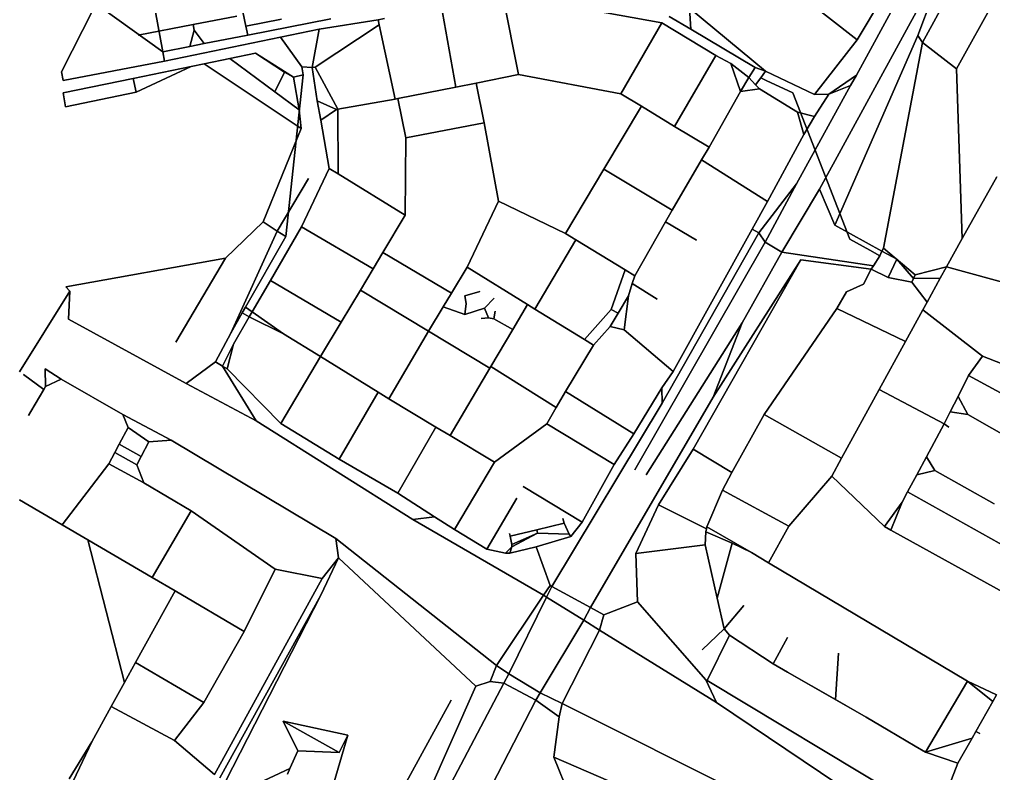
# Model space of a CAD drawing. Header units: metres. Extents: x 327752 to 330295, y 2791504 to 2794271.
# Drawn here: x 327773 to 328737, y 2792442 to 2793189 of the extents above; entities that cross this region are included whole.
import ezdxf

# ---------------------------------------------------------------- set-up
doc = ezdxf.new("R2010")
doc.units = ezdxf.units.M

msp = doc.modelspace()

# ---------------------------------------------------------------- linework, layer by layer
for p, q in [((327881.09, 2793337.22), (327914.35, 2793156.78)), ((327914.35, 2793156.78), (327881.09, 2793337.22)), ((327973.16, 2793292.22), (327996.54, 2793182.23)), ((327996.54, 2793182.23), (327973.16, 2793292.22)), ((328564.41, 2793020.85), (328693.83, 2793258.11)), ((328693.83, 2793258.11), (328564.41, 2793020.85)), ((328693.83, 2793258.11), (328661.68, 2793173.01)), ((328661.68, 2793173.01), (328693.83, 2793258.11)), ((328666.31, 2793166.08), (328713.55, 2793252.09)), ((328713.55, 2793252.09), (328666.31, 2793166.08)), ((328758.73, 2793245.82), (328700.16, 2793139.98)), ((328700.16, 2793139.98), (328758.73, 2793245.82)), ((328601.15, 2793133.45), (328651.35, 2793226.48)), ((328651.35, 2793226.48), (328601.15, 2793133.45)), ((328531.7, 2793223.33), (328601.6, 2793168.58)), ((328601.6, 2793168.58), (328531.7, 2793223.33)), ((328630.56, 2793217.25), (328601.6, 2793168.58)), ((328601.6, 2793168.58), (328630.56, 2793217.25)), ((328250.7, 2793213.91), (328408.2, 2793185.36)), ((328250.7, 2793213.91), (328266.52, 2793134.13)), ((328266.52, 2793134.13), (328250.7, 2793213.91)), ((328408.2, 2793185.36), (328250.7, 2793213.91)), ((327845.41, 2793198.61), (327814.05, 2793136.73)), ((327814.05, 2793136.73), (327845.41, 2793198.61)), ((327853.72, 2793200.12), (327914.35, 2793156.78)), ((327914.35, 2793156.78), (327853.72, 2793200.12)), ((328204.49, 2793121.77), (328191.29, 2793195.7)), ((328191.29, 2793195.7), (328204.49, 2793121.77)), ((328437.15, 2793179), (328435.64, 2793199.82)), ((328510.92, 2793137.66), (328435.64, 2793199.82)), ((328435.64, 2793199.82), (328437.15, 2793179)), ((328435.64, 2793199.82), (328510.92, 2793137.66)), ((327987.5, 2793191.83), (327944.41, 2793183.61)), ((327944.41, 2793183.61), (327987.5, 2793191.83)), ((327996.54, 2793182.23), (328032, 2793189.07)), ((328032, 2793189.07), (327996.54, 2793182.23)), ((327998.47, 2793173.18), (328080.63, 2793189.21)), ((328080.63, 2793189.21), (327998.47, 2793173.18)), ((328069.28, 2793179.07), (328127.54, 2793188.35)), ((328127.54, 2793188.35), (328069.28, 2793179.07)), ((328133.85, 2793189.82), (328127.54, 2793188.35)), ((328127.54, 2793188.35), (328133.85, 2793189.82)), ((328127.54, 2793188.35), (328128.63, 2793183.28)), ((328128.63, 2793183.28), (328127.54, 2793188.35)), ((328367.77, 2793115.14), (328408.2, 2793185.36)), ((328408.2, 2793185.36), (328367.77, 2793115.14)), ((328461.85, 2793153.18), (328408.2, 2793185.36)), ((328408.2, 2793185.36), (328461.85, 2793153.18)), ((328437.15, 2793179), (328415.51, 2793191.55)), ((328415.51, 2793191.55), (328437.15, 2793179)), ((327944.41, 2793183.61), (327889.85, 2793173.19)), ((327889.85, 2793173.19), (327944.41, 2793183.61)), ((327941.22, 2793162.01), (327945.57, 2793177.99)), ((327945.57, 2793177.99), (327941.22, 2793162.01)), ((327944.41, 2793183.61), (327945.57, 2793177.99)), ((327945.57, 2793177.99), (327944.41, 2793183.61)), ((327955.39, 2793164.78), (327945.57, 2793177.99)), ((327945.57, 2793177.99), (327955.39, 2793164.78)), ((327998.47, 2793173.18), (327996.54, 2793182.23)), ((327996.54, 2793182.23), (327998.47, 2793173.18)), ((328030.83, 2793171.16), (328069.28, 2793179.07)), ((328069.28, 2793179.07), (328030.83, 2793171.16)), ((328069.28, 2793179.07), (328062.34, 2793141.12)), ((328062.34, 2793141.12), (328069.28, 2793179.07)), ((328065.08, 2793141.48), (328128.63, 2793183.28)), ((328128.63, 2793183.28), (328065.08, 2793141.48)), ((328144.53, 2793109.84), (328128.63, 2793183.28)), ((328128.63, 2793183.28), (328144.53, 2793109.84)), ((328500.71, 2793141.12), (328437.15, 2793179)), ((328437.15, 2793179), (328500.71, 2793141.12)), ((328030.83, 2793171.16), (327916.13, 2793147.6)), ((327916.13, 2793147.6), (328030.83, 2793171.16)), ((327998.47, 2793173.18), (327955.39, 2793164.78)), ((327955.39, 2793164.78), (327998.47, 2793173.18)), ((328030.83, 2793171.16), (328052.1, 2793141.8)), ((328052.1, 2793141.8), (328030.83, 2793171.16)), ((328601.6, 2793168.58), (328559.35, 2793114.47)), ((328559.35, 2793114.47), (328601.6, 2793168.58)), ((328579.51, 2792985.1), (328661.68, 2793173.01)), ((328661.68, 2793173.01), (328579.51, 2792985.1)), ((328666.31, 2793166.08), (328627.71, 2792962.26)), ((328627.71, 2792962.26), (328666.31, 2793166.08)), ((328661.68, 2793173.01), (328666.31, 2793166.08)), ((328666.31, 2793166.08), (328661.68, 2793173.01)), ((328700.16, 2793139.98), (328666.31, 2793166.08)), ((328666.31, 2793166.08), (328700.16, 2793139.98)), ((327914.35, 2793156.78), (327941.22, 2793162.01)), ((327941.22, 2793162.01), (327914.35, 2793156.78)), ((327916.13, 2793147.6), (327914.35, 2793156.78)), ((327914.35, 2793156.78), (327916.13, 2793147.6)), ((327955.39, 2793164.78), (327941.22, 2793162.01)), ((327941.22, 2793162.01), (327955.39, 2793164.78)), ((327916.13, 2793147.6), (327815.73, 2793128.14)), ((327815.73, 2793128.14), (327916.13, 2793147.6)), ((327955.32, 2793144.75), (327980.66, 2793149.99)), ((327980.66, 2793149.99), (327955.32, 2793144.75)), ((328006, 2793155.23), (327980.66, 2793149.99)), ((327980.66, 2793149.99), (328006, 2793155.23)), ((327980.66, 2793149.99), (328025.22, 2793117.09)), ((328025.22, 2793117.09), (327980.66, 2793149.99)), ((328043.7, 2793131.65), (328006, 2793155.23)), ((328006, 2793155.23), (328034.82, 2793136.42)), ((328006, 2793155.23), (328043.7, 2793131.65)), ((328034.82, 2793136.42), (328006, 2793155.23)), ((328420.96, 2793082.85), (328461.85, 2793153.18)), ((328461.85, 2793153.18), (328420.96, 2793082.85)), ((328476.65, 2793145.02), (328461.85, 2793153.18)), ((328461.85, 2793153.18), (328476.65, 2793145.02)), ((327942.61, 2793142.12), (327884.99, 2793130.23)), ((327884.99, 2793130.23), (327942.61, 2793142.12)), ((327942.61, 2793142.12), (327888.16, 2793116.79)), ((327888.16, 2793116.79), (327942.61, 2793142.12)), ((327942.61, 2793142.12), (327955.32, 2793144.75)), ((327955.32, 2793144.75), (327942.61, 2793142.12)), ((327955.32, 2793144.75), (328051.5, 2793080.62)), ((328051.5, 2793080.62), (327955.32, 2793144.75)), ((328052.1, 2793141.8), (328053.42, 2793133.96)), ((328052.1, 2793141.8), (328062.34, 2793141.12)), ((328062.34, 2793141.12), (328052.1, 2793141.8)), ((328053.42, 2793133.96), (328052.1, 2793141.8)), ((328062.34, 2793141.12), (328065.08, 2793141.48)), ((328065.08, 2793141.48), (328062.34, 2793141.12)), ((328062.34, 2793141.12), (328067.14, 2793108.2)), ((328067.14, 2793108.2), (328062.34, 2793141.12)), ((328087.72, 2793099.86), (328065.08, 2793141.48)), ((328065.08, 2793141.48), (328087.72, 2793099.86)), ((328494.58, 2793131.3), (328476.65, 2793145.02)), ((328486.31, 2793117.25), (328476.65, 2793145.02)), ((328476.65, 2793145.02), (328494.58, 2793131.3)), ((328476.65, 2793145.02), (328486.31, 2793117.25)), ((328500.71, 2793141.12), (328494.58, 2793131.3)), ((328494.58, 2793131.3), (328500.71, 2793141.12)), ((328500.71, 2793141.12), (328510.92, 2793137.66)), ((328510.92, 2793137.66), (328500.71, 2793141.12)), ((328510.92, 2793137.66), (328506.47, 2793130.88)), ((328506.47, 2793130.88), (328510.92, 2793137.66)), ((328510.92, 2793137.66), (328559.35, 2793114.47)), ((328559.35, 2793114.47), (328510.92, 2793137.66)), ((328705.52, 2792971.87), (328700.16, 2793139.98)), ((328700.16, 2793139.98), (328705.52, 2792971.87)), ((327815.73, 2793128.14), (327814.05, 2793136.73)), ((327814.05, 2793136.73), (327815.73, 2793128.14)), ((327884.99, 2793130.23), (327815.69, 2793115.94)), ((327815.69, 2793115.94), (327884.99, 2793130.23)), ((327884.99, 2793130.23), (327888.16, 2793116.79)), ((327888.16, 2793116.79), (327884.99, 2793130.23)), ((328034.82, 2793136.42), (328025.22, 2793117.09)), ((328025.22, 2793117.09), (328034.82, 2793136.42)), ((328043.7, 2793131.65), (328034.82, 2793136.42)), ((328034.82, 2793136.42), (328043.7, 2793131.65)), ((328036.2, 2792973.69), (328053.42, 2793133.96)), ((328053.42, 2793133.96), (328036.2, 2792973.69)), ((328053.42, 2793133.96), (328043.7, 2793131.65)), ((328043.7, 2793131.65), (328053.42, 2793133.96)), ((328043.7, 2793131.65), (328049.28, 2793099.34)), ((328049.28, 2793099.34), (328043.7, 2793131.65)), ((328224.73, 2793125.8), (328266.52, 2793134.13)), ((328266.52, 2793134.13), (328224.73, 2793125.8)), ((328266.52, 2793134.13), (328367.77, 2793115.14)), ((328367.77, 2793115.14), (328266.52, 2793134.13)), ((328494.58, 2793131.3), (328486.31, 2793117.25)), ((328486.31, 2793117.25), (328494.58, 2793131.3)), ((328494.58, 2793131.3), (328501.12, 2793123.98)), ((328501.12, 2793123.98), (328494.58, 2793131.3)), ((328501.12, 2793123.98), (328506.47, 2793130.88)), ((328506.47, 2793130.88), (328501.12, 2793123.98)), ((328506.47, 2793130.88), (328511.74, 2793128.33)), ((328511.74, 2793128.33), (328506.47, 2793130.88)), ((328511.74, 2793128.33), (328537.91, 2793116.13)), ((328511.74, 2793128.33), (328537.91, 2793116.13)), ((328537.91, 2793116.13), (328511.74, 2793128.33)), ((328537.91, 2793116.13), (328511.74, 2793128.33)), ((328573.82, 2793114.88), (328601.15, 2793133.45)), ((328601.15, 2793133.45), (328573.82, 2793114.88)), ((328595.01, 2793123.31), (328601.15, 2793133.45)), ((328601.15, 2793133.45), (328595.01, 2793123.31)), ((328146.98, 2793110.33), (328204.49, 2793121.77)), ((328204.49, 2793121.77), (328146.98, 2793110.33)), ((328204.49, 2793121.77), (328224.73, 2793125.8)), ((328224.73, 2793125.8), (328204.49, 2793121.77)), ((328224.73, 2793125.8), (328232.57, 2793086.48)), ((328232.57, 2793086.48), (328224.73, 2793125.8)), ((328486.31, 2793117.25), (328505.07, 2793120.2)), ((328505.07, 2793120.2), (328486.31, 2793117.25)), ((328501.12, 2793123.98), (328505.07, 2793120.2)), ((328505.07, 2793120.2), (328501.12, 2793123.98)), ((328542.66, 2793096.87), (328505.07, 2793120.2)), ((328505.07, 2793120.2), (328542.66, 2793096.87)), ((328541.71, 2793026.05), (328595.01, 2793123.31)), ((328595.01, 2793123.31), (328541.71, 2793026.05)), ((328595.01, 2793123.31), (328573.82, 2793114.88)), ((328573.82, 2793114.88), (328595.01, 2793123.31)), ((327815.69, 2793115.94), (327818.09, 2793102.14)), ((327818.09, 2793102.14), (327815.69, 2793115.94)), ((327888.16, 2793116.79), (327818.09, 2793102.14)), ((327818.09, 2793102.14), (327888.16, 2793116.79)), ((328049.28, 2793099.34), (328025.22, 2793117.09)), ((328025.22, 2793117.09), (328049.28, 2793099.34)), ((328070.75, 2793088.87), (328067.14, 2793108.2)), ((328067.14, 2793108.2), (328070.75, 2793088.87)), ((328067.14, 2793108.2), (328086.26, 2793099.6)), ((328086.26, 2793099.6), (328067.14, 2793108.2)), ((328144.53, 2793109.84), (328087.72, 2793099.86)), ((328087.72, 2793099.86), (328144.53, 2793109.84)), ((328146.98, 2793110.33), (328144.53, 2793109.84)), ((328144.53, 2793109.84), (328146.98, 2793110.33)), ((328146.98, 2793110.33), (328154.92, 2793071.53)), ((328154.92, 2793071.53), (328146.98, 2793110.33)), ((328388.18, 2793102.75), (328367.77, 2793115.14)), ((328367.77, 2793115.14), (328388.18, 2793102.75)), ((328486.31, 2793117.25), (328455.08, 2793062.13)), ((328455.08, 2793062.13), (328486.31, 2793117.25)), ((328594.48, 2792971.14), (328537.91, 2793116.13)), ((328537.91, 2793116.13), (328594.48, 2792971.14)), ((328573.82, 2793114.88), (328559.35, 2793114.47)), ((328559.35, 2793114.47), (328573.82, 2793114.88)), ((328573.82, 2793114.88), (328559.51, 2793092.55)), ((328559.51, 2793092.55), (328573.82, 2793114.88)), ((328049.28, 2793099.34), (328051.5, 2793080.62)), ((328051.5, 2793080.62), (328049.28, 2793099.34)), ((328070.75, 2793088.87), (328086.26, 2793099.6)), ((328086.26, 2793099.6), (328070.75, 2793088.87)), ((328086.26, 2793099.6), (328087.72, 2793099.86)), ((328087.72, 2793099.86), (328086.26, 2793099.6)), ((328087.72, 2793099.86), (328087.83, 2793035.73)), ((328087.83, 2793035.73), (328087.72, 2793099.86)), ((328351, 2793040.43), (328388.18, 2793102.75)), ((328388.18, 2793102.75), (328351, 2793040.43)), ((328388.18, 2793102.75), (328420.96, 2793082.85)), ((328420.96, 2793082.85), (328388.18, 2793102.75)), ((328542.66, 2793096.87), (328549.07, 2793074.72)), ((328542.66, 2793096.87), (328559.51, 2793092.55)), ((328549.07, 2793074.72), (328542.66, 2793096.87)), ((328559.51, 2793092.55), (328542.66, 2793096.87)), ((328549.07, 2793074.72), (328559.51, 2793092.55)), ((328559.51, 2793092.55), (328549.07, 2793074.72)), ((328013.76, 2792988.26), (328051.5, 2793080.62)), ((328051.5, 2793080.62), (328013.76, 2792988.26)), ((328070.75, 2793088.87), (328078.98, 2793041.17)), ((328078.98, 2793041.17), (328070.75, 2793088.87)), ((328154.92, 2793071.53), (328232.57, 2793086.48)), ((328232.57, 2793086.48), (328154.92, 2793071.53)), ((328246.7, 2793008.99), (328232.57, 2793086.48)), ((328232.57, 2793086.48), (328246.7, 2793008.99)), ((328420.96, 2793082.85), (328455.08, 2793062.13)), ((328455.08, 2793062.13), (328420.96, 2793082.85)), ((328154.92, 2793071.53), (328154.22, 2792994.95)), ((328154.22, 2792994.95), (328154.92, 2793071.53)), ((328549.07, 2793074.72), (328513.06, 2793008.62)), ((328513.06, 2793008.62), (328549.07, 2793074.72)), ((328455.08, 2793062.13), (328447.75, 2793049.64)), ((328447.75, 2793049.64), (328455.08, 2793062.13)), ((328078.98, 2793041.17), (328051.75, 2792983.41)), ((328051.75, 2792983.41), (328078.98, 2793041.17)), ((328078.98, 2793041.17), (328087.83, 2793035.73)), ((328087.83, 2793035.73), (328078.98, 2793041.17)), ((328447.75, 2793049.64), (328418.74, 2793000.03)), ((328418.74, 2793000.03), (328447.75, 2793049.64)), ((328447.75, 2793049.64), (328513.06, 2793008.62)), ((328513.06, 2793008.62), (328447.75, 2793049.64)), ((328027.64, 2792979.13), (328058.7, 2793031.42)), ((328058.7, 2793031.42), (328027.64, 2792979.13)), ((328087.83, 2793035.73), (328154.22, 2792994.95)), ((328154.22, 2792994.95), (328087.83, 2793035.73)), ((328313.05, 2792976.8), (328351, 2793040.43)), ((328351, 2793040.43), (328313.05, 2792976.8)), ((328351, 2793040.43), (328418.74, 2793000.03)), ((328418.74, 2793000.03), (328351, 2793040.43)), ((328705.52, 2792971.87), (328740.1, 2793032.76)), ((328740.1, 2793032.76), (328705.52, 2792971.87)), ((328541.71, 2793026.05), (328504.23, 2792977.48)), ((328504.23, 2792977.48), (328541.71, 2793026.05)), ((328541.71, 2793026.05), (328510.8, 2792968.19)), ((328510.8, 2792968.19), (328541.71, 2793026.05)), ((328527.12, 2792958.49), (328564.41, 2793020.85)), ((328564.41, 2793020.85), (328527.12, 2792958.49)), ((328564.41, 2793020.85), (328579.51, 2792985.1)), ((328579.51, 2792985.1), (328564.41, 2793020.85)), ((328246.7, 2793008.99), (328215.53, 2792943.36)), ((328215.53, 2792943.36), (328246.7, 2793008.99)), ((328313.05, 2792976.8), (328246.7, 2793008.99)), ((328246.7, 2793008.99), (328313.05, 2792976.8)), ((328513.06, 2793008.62), (328497.67, 2792981.08)), ((328497.67, 2792981.08), (328513.06, 2793008.62)), ((328154.22, 2792994.95), (328132.2, 2792958.05)), ((328132.2, 2792958.05), (328154.22, 2792994.95)), ((328411.97, 2792988.45), (328418.74, 2793000.03)), ((328418.74, 2793000.03), (328411.97, 2792988.45)), ((328013.76, 2792988.26), (327976.49, 2792952.49)), ((327976.49, 2792952.49), (328013.76, 2792988.26)), ((328027.64, 2792979.13), (328013.76, 2792988.26)), ((328013.76, 2792988.26), (328027.64, 2792979.13)), ((328051.75, 2792983.41), (328020.87, 2792930.16)), ((328020.87, 2792930.16), (328051.75, 2792983.41)), ((328122.54, 2792941.85), (328051.75, 2792983.41)), ((328051.75, 2792983.41), (328122.54, 2792941.85)), ((328381.56, 2792935), (328411.97, 2792988.45)), ((328411.97, 2792988.45), (328381.56, 2792935)), ((328411.97, 2792988.45), (328442.75, 2792970.24)), ((328442.75, 2792970.24), (328411.97, 2792988.45)), ((328626.09, 2792959.28), (328579.51, 2792985.1)), ((328579.51, 2792985.1), (328626.09, 2792959.28)), ((328027.64, 2792979.13), (327981.62, 2792878.19)), ((327981.62, 2792878.19), (328027.64, 2792979.13)), ((328036.2, 2792973.69), (327996.15, 2792903.82)), ((327996.15, 2792903.82), (328036.2, 2792973.69)), ((328036.2, 2792973.69), (328027.64, 2792979.13)), ((328027.64, 2792979.13), (328036.2, 2792973.69)), ((328313.05, 2792976.8), (328323.33, 2792970.53)), ((328323.33, 2792970.53), (328313.05, 2792976.8)), ((328504.23, 2792977.48), (328408.62, 2792808.98)), ((328408.62, 2792808.98), (328504.23, 2792977.48)), ((328419.7, 2792840.06), (328497.67, 2792981.08)), ((328497.67, 2792981.08), (328419.7, 2792840.06)), ((328504.23, 2792977.48), (328497.67, 2792981.08)), ((328497.67, 2792981.08), (328504.23, 2792977.48)), ((328504.23, 2792977.48), (328510.8, 2792968.19)), ((328510.8, 2792968.19), (328504.23, 2792977.48)), ((328323.33, 2792970.53), (328282.52, 2792902.02)), ((328282.52, 2792902.02), (328323.33, 2792970.53)), ((328323.33, 2792970.53), (328371.92, 2792940.88)), ((328371.92, 2792940.88), (328323.33, 2792970.53)), ((328510.8, 2792968.19), (328381.59, 2792742.77)), ((328381.59, 2792742.77), (328510.8, 2792968.19)), ((328510.8, 2792968.19), (328527.12, 2792958.49)), ((328527.12, 2792958.49), (328510.8, 2792968.19)), ((328594.48, 2792971.14), (328614.36, 2792960.26)), ((328594.48, 2792971.14), (328614.36, 2792960.26)), ((328614.36, 2792960.26), (328594.48, 2792971.14)), ((328614.36, 2792960.26), (328594.48, 2792971.14)), ((328705.52, 2792971.87), (328690.07, 2792943.73)), ((328690.07, 2792943.73), (328705.52, 2792971.87)), ((328122.54, 2792941.85), (328132.2, 2792958.05)), ((328132.2, 2792958.05), (328122.54, 2792941.85)), ((328200.13, 2792917.71), (328132.2, 2792958.05)), ((328132.2, 2792958.05), (328200.13, 2792917.71)), ((328487.76, 2792888.39), (328527.12, 2792958.49)), ((328527.12, 2792958.49), (328487.76, 2792888.39)), ((328527.12, 2792958.49), (328617.77, 2792944.75)), ((328617.77, 2792944.75), (328527.12, 2792958.49)), ((328614.36, 2792960.26), (328624.03, 2792954.83)), ((328624.03, 2792954.83), (328614.36, 2792960.26)), ((328624.03, 2792954.83), (328617.77, 2792944.75)), ((328617.77, 2792944.75), (328624.03, 2792954.83)), ((328626.09, 2792959.28), (328624.03, 2792954.83)), ((328624.03, 2792954.83), (328626.09, 2792959.28)), ((328626.09, 2792959.28), (328627.71, 2792962.26)), ((328627.71, 2792962.26), (328626.09, 2792959.28)), ((328640.84, 2792951.55), (328626.09, 2792959.28)), ((328626.09, 2792959.28), (328640.84, 2792951.55)), ((328627.71, 2792962.26), (328658.97, 2792935.91)), ((328658.97, 2792935.91), (328627.71, 2792962.26)), ((327976.49, 2792952.49), (327818.35, 2792924.01)), ((327818.35, 2792924.01), (327976.49, 2792952.49)), ((327976.49, 2792952.49), (327927.32, 2792869.27)), ((327927.32, 2792869.27), (327976.49, 2792952.49)), ((328545.85, 2792950.73), (328439.28, 2792763.16)), ((328439.28, 2792763.16), (328545.85, 2792950.73)), ((328459.25, 2792814.67), (328545.85, 2792950.73)), ((328545.85, 2792950.73), (328459.25, 2792814.67)), ((328545.85, 2792950.73), (328615.69, 2792941.42)), ((328615.69, 2792941.42), (328545.85, 2792950.73)), ((328617.77, 2792944.75), (328615.69, 2792941.42)), ((328615.69, 2792941.42), (328617.77, 2792944.75)), ((328640.84, 2792951.55), (328632.44, 2792933.42)), ((328632.44, 2792933.42), (328640.84, 2792951.55)), ((328657.37, 2792932.42), (328640.84, 2792951.55)), ((328640.84, 2792951.55), (328657.37, 2792932.42)), ((328109.96, 2792920.78), (328122.54, 2792941.85)), ((328122.54, 2792941.85), (328109.96, 2792920.78)), ((328215.53, 2792943.36), (328200.13, 2792917.71)), ((328200.13, 2792917.71), (328215.53, 2792943.36)), ((328275.22, 2792906.49), (328215.53, 2792943.36)), ((328215.53, 2792943.36), (328275.22, 2792906.49)), ((328371.92, 2792940.88), (328358.21, 2792901.65)), ((328358.21, 2792901.65), (328371.92, 2792940.88)), ((328381.56, 2792935), (328371.92, 2792940.88)), ((328371.92, 2792940.88), (328381.56, 2792935)), ((328379.06, 2792927.45), (328381.56, 2792935)), ((328381.56, 2792935), (328379.06, 2792927.45)), ((328608.05, 2792926.63), (328615.69, 2792941.42)), ((328615.69, 2792941.42), (328608.05, 2792926.63)), ((328632.44, 2792933.42), (328615.69, 2792941.42)), ((328615.69, 2792941.42), (328632.44, 2792933.42)), ((328657.37, 2792932.42), (328658.97, 2792935.91)), ((328658.97, 2792935.91), (328657.37, 2792932.42)), ((328690.07, 2792943.73), (328658.97, 2792935.91)), ((328658.97, 2792935.91), (328690.07, 2792943.73)), ((328690.07, 2792943.73), (328683.97, 2792932.64)), ((328683.97, 2792932.64), (328690.07, 2792943.73)), ((328690.07, 2792943.73), (328768.34, 2792922.26)), ((328768.34, 2792922.26), (328690.07, 2792943.73)), ((328020.87, 2792930.16), (328002.94, 2792899.37)), ((328002.94, 2792899.37), (328020.87, 2792930.16)), ((328090.85, 2792888.89), (328020.87, 2792930.16)), ((328020.87, 2792930.16), (328090.85, 2792888.89)), ((328375.22, 2792915.27), (328379.06, 2792927.45)), ((328379.06, 2792927.45), (328375.22, 2792915.27)), ((328379.06, 2792927.45), (328403.78, 2792911.84)), ((328403.78, 2792911.84), (328379.06, 2792927.45)), ((328591.22, 2792919.03), (328608.05, 2792926.63)), ((328591.22, 2792919.03), (328608.05, 2792926.63)), ((328608.05, 2792926.63), (328591.22, 2792919.03)), ((328608.05, 2792926.63), (328591.22, 2792919.03)), ((328632.44, 2792933.42), (328655.87, 2792928.8)), ((328655.87, 2792928.8), (328632.44, 2792933.42)), ((328657.37, 2792932.42), (328655.87, 2792928.8)), ((328655.87, 2792928.8), (328657.37, 2792932.42)), ((328670.95, 2792909), (328655.87, 2792928.8)), ((328655.87, 2792928.8), (328670.95, 2792909)), ((328683.97, 2792932.64), (328657.37, 2792932.42)), ((328657.37, 2792932.42), (328683.97, 2792932.64)), ((328683.97, 2792932.64), (328670.95, 2792909)), ((328670.95, 2792909), (328683.97, 2792932.64)), ((327772.51, 2792839.84), (327822.33, 2792919.78)), ((327822.33, 2792919.78), (327772.51, 2792839.84)), ((327818.35, 2792924.01), (327822.33, 2792919.78)), ((327822.33, 2792919.78), (327818.35, 2792924.01)), ((327821.19, 2792892.13), (327822.33, 2792919.78)), ((327822.33, 2792919.78), (327821.19, 2792892.13)), ((328090.85, 2792888.89), (328109.96, 2792920.78)), ((328109.96, 2792920.78), (328090.85, 2792888.89)), ((328177.54, 2792880.09), (328109.96, 2792920.78)), ((328109.96, 2792920.78), (328177.54, 2792880.09)), ((328192.04, 2792904.24), (328200.13, 2792917.71)), ((328200.13, 2792917.71), (328192.04, 2792904.24)), ((328213.45, 2792915.05), (328228.25, 2792919.35)), ((328228.25, 2792919.35), (328213.45, 2792915.05)), ((328228.25, 2792919.35), (328228.25, 2792919.35)), ((328228.25, 2792919.35), (328228.25, 2792919.35)), ((328581.56, 2792902.45), (328591.22, 2792919.03)), ((328591.22, 2792919.03), (328581.56, 2792902.45)), ((328213.23, 2792896.58), (328214.51, 2792907.65)), ((328214.51, 2792907.65), (328213.23, 2792896.58)), ((328214.51, 2792907.65), (328213.45, 2792915.05)), ((328214.51, 2792907.65), (328213.45, 2792915.05)), ((328213.45, 2792915.05), (328214.51, 2792907.65)), ((328213.45, 2792915.05), (328214.51, 2792907.65)), ((328232.73, 2792902.88), (328242.31, 2792912.91)), ((328242.31, 2792912.91), (328232.73, 2792902.88)), ((328275.22, 2792906.49), (328260.74, 2792881.88)), ((328260.74, 2792881.88), (328275.22, 2792906.49)), ((328275.22, 2792906.49), (328282.52, 2792902.02)), ((328282.52, 2792902.02), (328275.22, 2792906.49)), ((328375.22, 2792915.27), (328365.14, 2792898.05)), ((328365.14, 2792898.05), (328375.22, 2792915.27)), ((328370.92, 2792881.5), (328375.22, 2792915.27)), ((328375.22, 2792915.27), (328370.92, 2792881.5)), ((328666.83, 2792901.25), (328670.95, 2792909)), ((328670.95, 2792909), (328666.83, 2792901.25)), ((327981.62, 2792878.19), (327992.99, 2792898.26)), ((327992.99, 2792898.26), (327981.62, 2792878.19)), ((327996.15, 2792903.82), (327992.99, 2792898.26)), ((327992.99, 2792898.26), (327996.15, 2792903.82)), ((328000.03, 2792894.36), (327992.99, 2792898.26)), ((327992.99, 2792898.26), (328000.03, 2792894.36)), ((327996.15, 2792903.82), (328002.94, 2792899.37)), ((328002.94, 2792899.37), (327996.15, 2792903.82)), ((328000.03, 2792894.36), (328002.94, 2792899.37)), ((328002.94, 2792899.37), (328000.03, 2792894.36)), ((328033.97, 2792877.64), (328002.94, 2792899.37)), ((328002.94, 2792899.37), (328033.97, 2792877.64)), ((328177.54, 2792880.09), (328192.04, 2792904.24)), ((328192.04, 2792904.24), (328177.54, 2792880.09)), ((328192.04, 2792904.24), (328213.23, 2792896.58)), ((328213.23, 2792896.58), (328192.04, 2792904.24)), ((328232.73, 2792902.88), (328213.23, 2792896.58)), ((328213.23, 2792896.58), (328232.73, 2792902.88)), ((328236.93, 2792893.26), (328232.73, 2792902.88)), ((328232.73, 2792902.88), (328236.93, 2792893.26)), ((328242.18, 2792892.32), (328243.5, 2792899.79)), ((328243.5, 2792899.79), (328242.18, 2792892.32)), ((328282.52, 2792902.02), (328331.84, 2792871.89)), ((328331.84, 2792871.89), (328282.52, 2792902.02)), ((328331.84, 2792871.89), (328358.21, 2792901.65)), ((328358.21, 2792901.65), (328331.84, 2792871.89)), ((328357.24, 2792884.89), (328365.14, 2792898.05)), ((328365.14, 2792898.05), (328357.24, 2792884.89)), ((328365.14, 2792898.05), (328358.21, 2792901.65)), ((328358.21, 2792901.65), (328365.14, 2792898.05)), ((328581.56, 2792902.45), (328509.67, 2792797.64)), ((328509.67, 2792797.64), (328581.56, 2792902.45)), ((328649.59, 2792869.99), (328581.56, 2792902.45)), ((328581.56, 2792902.45), (328649.59, 2792869.99)), ((328649.59, 2792869.99), (328666.83, 2792901.25)), ((328666.83, 2792901.25), (328649.59, 2792869.99)), ((328666.83, 2792901.25), (328725.67, 2792855.26)), ((328725.67, 2792855.26), (328666.83, 2792901.25)), ((327937.57, 2792828.36), (327821.19, 2792892.13)), ((327821.19, 2792892.13), (327937.57, 2792828.36)), ((327984.32, 2792867.15), (328000.03, 2792894.36)), ((328000.03, 2792894.36), (327984.32, 2792867.15)), ((328033.97, 2792877.64), (328000.03, 2792894.36)), ((328000.03, 2792894.36), (328033.97, 2792877.64)), ((328070.54, 2792854.96), (328090.85, 2792888.89)), ((328090.85, 2792888.89), (328070.54, 2792854.96)), ((328236.93, 2792893.26), (328229.63, 2792892.54)), ((328229.63, 2792892.54), (328236.93, 2792893.26)), ((328236.93, 2792893.26), (328242.18, 2792892.32)), ((328242.18, 2792892.32), (328236.93, 2792893.26)), ((328260.74, 2792881.88), (328242.18, 2792892.32)), ((328242.18, 2792892.32), (328260.74, 2792881.88)), ((328487.76, 2792888.39), (328392.91, 2792737.85)), ((328392.91, 2792737.85), (328487.76, 2792888.39)), ((328487.76, 2792888.39), (328459.25, 2792814.67)), ((328459.25, 2792814.67), (328487.76, 2792888.39)), ((327981.62, 2792878.19), (327966.45, 2792849.75)), ((327966.45, 2792849.75), (327981.62, 2792878.19)), ((328070.54, 2792854.96), (328033.97, 2792877.64)), ((328033.97, 2792877.64), (328070.54, 2792854.96)), ((328177.54, 2792880.09), (328138.04, 2792813.12)), ((328138.04, 2792813.12), (328177.54, 2792880.09)), ((328238.24, 2792843.66), (328177.54, 2792880.09)), ((328177.54, 2792880.09), (328238.24, 2792843.66)), ((328239.15, 2792845.2), (328260.74, 2792881.88)), ((328260.74, 2792881.88), (328239.15, 2792845.2)), ((328357.24, 2792884.89), (328340.78, 2792866.42)), ((328340.78, 2792866.42), (328357.24, 2792884.89)), ((328370.92, 2792881.5), (328357.24, 2792884.89)), ((328357.24, 2792884.89), (328370.92, 2792881.5)), ((328370.92, 2792881.5), (328419.7, 2792840.06)), ((328419.7, 2792840.06), (328370.92, 2792881.5)), ((327984.32, 2792867.15), (327973.45, 2792845.57)), ((327973.45, 2792845.57), (327984.32, 2792867.15)), ((327984.32, 2792867.15), (327977.94, 2792842.89)), ((327977.94, 2792842.89), (327984.32, 2792867.15)), ((328340.78, 2792866.42), (328331.84, 2792871.89)), ((328331.84, 2792871.89), (328340.78, 2792866.42)), ((328649.59, 2792869.99), (328623.42, 2792822.23)), ((328623.42, 2792822.23), (328649.59, 2792869.99)), ((328340.78, 2792866.42), (328313.02, 2792820.28)), ((328313.02, 2792820.28), (328340.78, 2792866.42)), ((327966.45, 2792849.75), (327937.57, 2792828.36)), ((327937.57, 2792828.36), (327966.45, 2792849.75)), ((327973.45, 2792845.57), (327966.45, 2792849.75)), ((327966.45, 2792849.75), (327973.45, 2792845.57)), ((328070.54, 2792854.96), (328031.16, 2792788.66)), ((328031.16, 2792788.66), (328070.54, 2792854.96)), ((328070.54, 2792854.96), (328127.52, 2792819.64)), ((328127.52, 2792819.64), (328070.54, 2792854.96)), ((328712, 2792836.26), (328725.67, 2792855.26)), ((328725.67, 2792855.26), (328712, 2792836.26)), ((328725.67, 2792855.26), (328782.98, 2792832.98)), ((328782.98, 2792832.98), (328725.67, 2792855.26)), ((327798.34, 2792825.29), (327797.82, 2792842.68)), ((327813.9, 2792832.74), (327797.82, 2792842.68)), ((327797.82, 2792842.68), (327813.9, 2792832.74)), ((327797.82, 2792842.68), (327798.34, 2792825.29)), ((327973.45, 2792845.57), (327977.94, 2792842.89)), ((327973.45, 2792845.57), (328006.81, 2792791.31)), ((327977.94, 2792842.89), (327973.45, 2792845.57)), ((328006.81, 2792791.31), (327973.45, 2792845.57)), ((328031.16, 2792788.66), (327977.94, 2792842.89)), ((327977.94, 2792842.89), (328031.16, 2792788.66)), ((328238.24, 2792843.66), (328198.89, 2792776.76)), ((328198.89, 2792776.76), (328238.24, 2792843.66)), ((328238.24, 2792843.66), (328239.15, 2792845.2)), ((328239.15, 2792845.2), (328238.24, 2792843.66)), ((328239.15, 2792845.2), (328303.72, 2792804.4)), ((328303.72, 2792804.4), (328239.15, 2792845.2)), ((328419.7, 2792840.06), (328408.19, 2792823.92)), ((328408.19, 2792823.92), (328419.7, 2792840.06)), ((327796.64, 2792822.41), (327776.54, 2792837.36)), ((327776.54, 2792837.36), (327796.64, 2792822.41)), ((327798.34, 2792825.29), (327813.9, 2792832.74)), ((327813.9, 2792832.74), (327798.34, 2792825.29)), ((327874.92, 2792797.54), (327813.9, 2792832.74)), ((327813.9, 2792832.74), (327874.92, 2792797.54)), ((328701.53, 2792815.4), (328712, 2792836.26)), ((328712, 2792836.26), (328701.53, 2792815.4)), ((328712, 2792836.26), (328836.11, 2792768.22)), ((328836.11, 2792768.22), (328712, 2792836.26)), ((327783.86, 2792800.6), (327796.64, 2792822.41)), ((327796.64, 2792822.41), (327783.86, 2792800.6)), ((327796.64, 2792822.41), (327798.34, 2792825.29)), ((327798.34, 2792825.29), (327796.64, 2792822.41)), ((328006.81, 2792791.31), (327937.57, 2792828.36)), ((327937.57, 2792828.36), (328006.81, 2792791.31)), ((328127.52, 2792819.64), (328089.05, 2792753.41)), ((328089.05, 2792753.41), (328127.52, 2792819.64)), ((328127.52, 2792819.64), (328138.04, 2792813.12)), ((328138.04, 2792813.12), (328127.52, 2792819.64)), ((328313.02, 2792820.28), (328303.72, 2792804.4)), ((328303.72, 2792804.4), (328313.02, 2792820.28)), ((328313.02, 2792820.28), (328380.68, 2792778.57)), ((328380.68, 2792778.57), (328313.02, 2792820.28)), ((328408.19, 2792823.92), (328380.68, 2792778.57)), ((328380.68, 2792778.57), (328408.19, 2792823.92)), ((328408.19, 2792823.92), (328408.62, 2792808.98)), ((328408.62, 2792808.98), (328408.19, 2792823.92)), ((328586.11, 2792754.27), (328623.42, 2792822.23)), ((328623.42, 2792822.23), (328586.11, 2792754.27)), ((328687.69, 2792788.34), (328623.42, 2792822.23)), ((328623.42, 2792822.23), (328687.69, 2792788.34)), ((328138.04, 2792813.12), (328184.8, 2792785.18)), ((328184.8, 2792785.18), (328138.04, 2792813.12)), ((328337.82, 2792606.53), (328459.25, 2792814.67)), ((328459.25, 2792814.67), (328337.82, 2792606.53)), ((328693.92, 2792800.23), (328701.53, 2792815.4)), ((328701.53, 2792815.4), (328693.92, 2792800.23)), ((328701.53, 2792815.4), (328711.11, 2792797.75)), ((328711.11, 2792797.75), (328701.53, 2792815.4)), ((327783.86, 2792800.6), (327781.52, 2792796.62)), ((327781.52, 2792796.62), (327783.86, 2792800.6)), ((328294.39, 2792788.49), (328303.72, 2792804.4)), ((328303.72, 2792804.4), (328294.39, 2792788.49)), ((328299.4, 2792627.35), (328408.62, 2792808.98)), ((328408.62, 2792808.98), (328299.4, 2792627.35)), ((328693.92, 2792800.23), (328687.69, 2792788.34)), ((328687.69, 2792788.34), (328693.92, 2792800.23)), ((328693.92, 2792800.23), (328711.11, 2792797.75)), ((328711.11, 2792797.75), (328693.92, 2792800.23)), ((327922.54, 2792772.16), (327874.92, 2792797.54)), ((327880.25, 2792784.62), (327874.92, 2792797.54)), ((327874.92, 2792797.54), (327922.54, 2792772.16)), ((327874.92, 2792797.54), (327880.25, 2792784.62)), ((328161.89, 2792693.54), (328006.81, 2792791.31)), ((328006.81, 2792791.31), (328161.89, 2792693.54)), ((328509.67, 2792797.64), (328477.78, 2792740.24)), ((328477.78, 2792740.24), (328509.67, 2792797.64)), ((328586.11, 2792754.27), (328509.67, 2792797.64)), ((328509.67, 2792797.64), (328586.11, 2792754.27)), ((328711.11, 2792797.75), (328767.98, 2792765.39)), ((328767.98, 2792765.39), (328711.11, 2792797.75)), ((327871.3, 2792768.23), (327880.25, 2792784.62)), ((327880.25, 2792784.62), (327871.3, 2792768.23)), ((327900.53, 2792770.62), (327880.25, 2792784.62)), ((327880.25, 2792784.62), (327900.53, 2792770.62)), ((328031.16, 2792788.66), (328089.05, 2792753.41)), ((328089.05, 2792753.41), (328031.16, 2792788.66)), ((328147.17, 2792719.68), (328184.8, 2792785.18)), ((328184.8, 2792785.18), (328147.17, 2792719.68)), ((328198.89, 2792776.76), (328184.8, 2792785.18)), ((328184.8, 2792785.18), (328198.89, 2792776.76)), ((328242.69, 2792750.59), (328294.39, 2792788.49)), ((328294.39, 2792788.49), (328242.69, 2792750.59)), ((328361.3, 2792748.15), (328294.39, 2792788.49)), ((328294.39, 2792788.49), (328361.3, 2792748.15)), ((328687.69, 2792788.34), (328670.23, 2792755.63)), ((328670.23, 2792755.63), (328687.69, 2792788.34)), ((328687.69, 2792788.34), (328692.53, 2792785.18)), ((328692.53, 2792785.18), (328687.69, 2792788.34)), ((327922.54, 2792772.16), (327900.53, 2792770.62)), ((327900.53, 2792770.62), (327922.54, 2792772.16)), ((328085.49, 2792674.73), (327922.54, 2792772.16)), ((327922.54, 2792772.16), (328085.49, 2792674.73)), ((328198.89, 2792776.76), (328242.69, 2792750.59)), ((328242.69, 2792750.59), (328198.89, 2792776.76)), ((328380.68, 2792778.57), (328361.3, 2792748.15)), ((328361.3, 2792748.15), (328380.68, 2792778.57)), ((327866.84, 2792760.02), (327871.3, 2792768.23)), ((327871.3, 2792768.23), (327866.84, 2792760.02)), ((327892.92, 2792755.96), (327871.3, 2792768.23)), ((327871.3, 2792768.23), (327892.92, 2792755.96)), ((327892.92, 2792755.96), (327900.53, 2792770.62)), ((327900.53, 2792770.62), (327892.92, 2792755.96)), ((328439.28, 2792763.16), (328405.2, 2792708.28)), ((328405.2, 2792708.28), (328439.28, 2792763.16)), ((328439.28, 2792763.16), (328477.78, 2792740.24)), ((328477.78, 2792740.24), (328439.28, 2792763.16)), ((327860.9, 2792748.83), (327866.84, 2792760.02)), ((327866.84, 2792760.02), (327860.9, 2792748.83)), ((327866.84, 2792760.02), (327888.73, 2792747.88)), ((327888.73, 2792747.88), (327866.84, 2792760.02)), ((327888.73, 2792747.88), (327892.92, 2792755.96)), ((327892.92, 2792755.96), (327888.73, 2792747.88)), ((328147.17, 2792719.68), (328089.05, 2792753.41)), ((328089.05, 2792753.41), (328147.17, 2792719.68)), ((328576.48, 2792736.73), (328586.11, 2792754.27)), ((328586.11, 2792754.27), (328576.48, 2792736.73)), ((328670.23, 2792755.63), (328660.8, 2792738.01)), ((328660.8, 2792738.01), (328670.23, 2792755.63)), ((328678.5, 2792742.19), (328670.23, 2792755.63)), ((328670.23, 2792755.63), (328678.5, 2792742.19)), ((327814.9, 2792688.44), (327860.9, 2792748.83)), ((327860.9, 2792748.83), (327814.9, 2792688.44)), ((327860.9, 2792748.83), (327895.65, 2792729.84)), ((327895.65, 2792729.84), (327860.9, 2792748.83)), ((327895.65, 2792729.84), (327888.73, 2792747.88)), ((327888.73, 2792747.88), (327895.65, 2792729.84)), ((328203.15, 2792683.77), (328242.69, 2792750.59)), ((328242.69, 2792750.59), (328203.15, 2792683.77)), ((328329.61, 2792690.95), (328361.3, 2792748.15)), ((328361.3, 2792748.15), (328329.61, 2792690.95)), ((328678.5, 2792742.19), (328660.8, 2792738.01)), ((328660.8, 2792738.01), (328678.5, 2792742.19)), ((328737.37, 2792709.1), (328678.5, 2792742.19)), ((328678.5, 2792742.19), (328737.37, 2792709.1)), ((328477.78, 2792740.24), (328468.46, 2792722.61)), ((328468.46, 2792722.61), (328477.78, 2792740.24)), ((328576.48, 2792736.73), (328534.05, 2792686.97)), ((328534.05, 2792686.97), (328576.48, 2792736.73)), ((328576.48, 2792736.73), (328628.66, 2792686.67)), ((328628.66, 2792686.67), (328576.48, 2792736.73)), ((328651.51, 2792721.04), (328660.8, 2792738.01)), ((328660.8, 2792738.01), (328651.51, 2792721.04)), ((327942.36, 2792702.17), (327895.65, 2792729.84)), ((327895.65, 2792729.84), (327942.36, 2792702.17)), ((328329.61, 2792690.95), (328271.02, 2792726.49)), ((328271.02, 2792726.49), (328329.61, 2792690.95)), ((328468.46, 2792722.61), (328452.98, 2792686.34)), ((328452.98, 2792686.34), (328468.46, 2792722.61)), ((328534.05, 2792686.97), (328468.46, 2792722.61)), ((328468.46, 2792722.61), (328534.05, 2792686.97)), ((327814.9, 2792688.44), (327772.68, 2792713.27)), ((327772.68, 2792713.27), (327814.9, 2792688.44)), ((328183.33, 2792696.27), (328147.17, 2792719.68)), ((328147.17, 2792719.68), (328183.33, 2792696.27)), ((328235.02, 2792664.22), (328264.93, 2792714.88)), ((328264.93, 2792714.88), (328235.02, 2792664.22)), ((328646.13, 2792710.76), (328651.51, 2792721.04)), ((328651.51, 2792721.04), (328646.13, 2792710.76)), ((328797.33, 2792639.33), (328651.51, 2792721.04)), ((328651.51, 2792721.04), (328797.33, 2792639.33)), ((328405.2, 2792708.28), (328382.58, 2792660.1)), ((328382.58, 2792660.1), (328405.2, 2792708.28)), ((328452.61, 2792684.43), (328405.2, 2792708.28)), ((328405.2, 2792708.28), (328452.61, 2792684.43)), ((328628.66, 2792686.67), (328646.13, 2792710.76)), ((328646.13, 2792710.76), (328628.66, 2792686.67)), ((328635.02, 2792683.17), (328646.13, 2792710.76)), ((328646.13, 2792710.76), (328635.02, 2792683.17)), ((327903.96, 2792636.13), (327942.36, 2792702.17)), ((327942.36, 2792702.17), (327903.96, 2792636.13)), ((328025.63, 2792644.66), (327942.36, 2792702.17)), ((327942.36, 2792702.17), (328025.63, 2792644.66)), ((328183.33, 2792696.27), (328161.89, 2792693.54)), ((328161.89, 2792693.54), (328183.33, 2792696.27)), ((328183.33, 2792696.27), (328203.15, 2792683.77)), ((328203.15, 2792683.77), (328183.33, 2792696.27)), ((328310.38, 2792694.69), (328311.63, 2792689.93)), ((328311.63, 2792689.93), (328310.38, 2792694.69)), ((327814.9, 2792688.44), (327840.16, 2792673.61)), ((327840.16, 2792673.61), (327814.9, 2792688.44)), ((328291.18, 2792618.76), (328161.89, 2792693.54)), ((328161.89, 2792693.54), (328291.18, 2792618.76)), ((328311.63, 2792689.93), (328284.5, 2792683.46)), ((328284.5, 2792683.46), (328311.63, 2792689.93)), ((328316.71, 2792679.07), (328311.63, 2792689.93)), ((328311.63, 2792689.93), (328316.71, 2792679.07)), ((328318.25, 2792676.77), (328329.61, 2792690.95)), ((328329.61, 2792690.95), (328318.25, 2792676.77)), ((328452.04, 2792681.46), (328452.61, 2792684.43)), ((328452.61, 2792684.43), (328452.04, 2792681.46)), ((328452.61, 2792684.43), (328452.98, 2792686.34)), ((328452.98, 2792686.34), (328452.61, 2792684.43)), ((328497.27, 2792660.86), (328452.98, 2792686.34)), ((328452.98, 2792686.34), (328497.27, 2792660.86)), ((328534.05, 2792686.97), (328514.06, 2792650.88)), ((328514.06, 2792650.88), (328534.05, 2792686.97)), ((328628.66, 2792686.67), (328635.02, 2792683.17)), ((328635.02, 2792683.17), (328628.66, 2792686.67)), ((328085.49, 2792674.73), (328088.3, 2792655.62)), ((328085.49, 2792674.73), (328244.71, 2792549.04)), ((328088.3, 2792655.62), (328085.49, 2792674.73)), ((328244.71, 2792549.04), (328085.49, 2792674.73)), ((328203.15, 2792683.77), (328235.02, 2792664.22)), ((328235.02, 2792664.22), (328203.15, 2792683.77)), ((328257.48, 2792679.7), (328258.15, 2792677.18)), ((328258.15, 2792677.18), (328257.48, 2792679.7)), ((328258.15, 2792677.18), (328284.5, 2792683.46)), ((328284.5, 2792683.46), (328258.15, 2792677.18)), ((328258.15, 2792677.18), (328259.77, 2792668.92)), ((328259.77, 2792668.92), (328258.15, 2792677.18)), ((328259.75, 2792666.77), (328285.31, 2792679.99)), ((328285.31, 2792679.99), (328259.75, 2792666.77)), ((328285.31, 2792679.99), (328259.77, 2792668.92)), ((328259.77, 2792668.92), (328285.31, 2792679.99)), ((328283.8, 2792666.77), (328318.25, 2792676.77)), ((328318.25, 2792676.77), (328283.8, 2792666.77)), ((328285.31, 2792679.99), (328284.5, 2792683.46)), ((328284.5, 2792683.46), (328285.31, 2792679.99)), ((328316.71, 2792679.07), (328285.31, 2792679.99)), ((328285.31, 2792679.99), (328316.71, 2792679.07)), ((328318.25, 2792676.77), (328316.71, 2792679.07)), ((328316.71, 2792679.07), (328318.25, 2792676.77)), ((328452.04, 2792681.46), (328451.39, 2792668.5)), ((328451.39, 2792668.5), (328452.04, 2792681.46)), ((328452.04, 2792681.46), (328477.99, 2792670.24)), ((328477.99, 2792670.24), (328452.04, 2792681.46)), ((328635.02, 2792683.17), (328760.35, 2792613.82)), ((328760.35, 2792613.82), (328635.02, 2792683.17)), ((327903.96, 2792636.13), (327840.16, 2792673.61)), ((327876.38, 2792532.23), (327840.16, 2792673.61)), ((327840.16, 2792673.61), (327903.96, 2792636.13)), ((327840.16, 2792673.61), (327876.38, 2792532.23)), ((328253.71, 2792660.21), (328259.75, 2792666.77)), ((328259.75, 2792666.77), (328253.71, 2792660.21)), ((328257.82, 2792660.49), (328283.8, 2792666.77)), ((328257.82, 2792660.49), (328259.75, 2792666.77)), ((328283.8, 2792666.77), (328257.82, 2792660.49)), ((328259.75, 2792666.77), (328257.82, 2792660.49)), ((328259.75, 2792666.77), (328259.77, 2792668.92)), ((328259.77, 2792668.92), (328259.75, 2792666.77)), ((328283.8, 2792666.77), (328297.84, 2792628.43)), ((328297.84, 2792628.43), (328283.8, 2792666.77)), ((328451.39, 2792668.5), (328382.58, 2792660.1)), ((328382.58, 2792660.1), (328451.39, 2792668.5)), ((328451.39, 2792668.5), (328463.11, 2792615.91)), ((328463.11, 2792615.91), (328451.39, 2792668.5)), ((328477.99, 2792670.24), (328463.11, 2792615.91)), ((328463.11, 2792615.91), (328477.99, 2792670.24)), ((328477.99, 2792670.24), (328497.27, 2792660.86)), ((328497.27, 2792660.86), (328477.99, 2792670.24)), ((328088.3, 2792655.62), (328070.71, 2792618.73)), ((328070.71, 2792618.73), (328088.3, 2792655.62)), ((328088.3, 2792655.62), (328072.01, 2792635.15)), ((328072.01, 2792635.15), (328088.3, 2792655.62)), ((328088.3, 2792655.62), (328224.4, 2792528.63)), ((328224.4, 2792528.63), (328088.3, 2792655.62)), ((328253.71, 2792660.21), (328235.02, 2792664.22)), ((328235.02, 2792664.22), (328253.71, 2792660.21)), ((328257.82, 2792660.49), (328253.71, 2792660.21)), ((328253.71, 2792660.21), (328257.82, 2792660.49)), ((328384.37, 2792612.12), (328382.58, 2792660.1)), ((328382.58, 2792660.1), (328384.37, 2792612.12)), ((328514.06, 2792650.88), (328497.27, 2792660.86)), ((328497.27, 2792660.86), (328514.06, 2792650.88)), ((328711.04, 2792533.68), (328514.06, 2792650.88)), ((328514.06, 2792650.88), (328711.04, 2792533.68)), ((327926.48, 2792622.89), (327903.96, 2792636.13)), ((327903.96, 2792636.13), (327926.48, 2792622.89)), ((327994.76, 2792582.77), (328025.63, 2792644.66)), ((328025.63, 2792644.66), (327994.76, 2792582.77)), ((328025.63, 2792644.66), (328072.01, 2792635.15)), ((328072.01, 2792635.15), (328025.63, 2792644.66)), ((328072.01, 2792635.15), (327965.53, 2792441.16)), ((327965.53, 2792441.16), (328072.01, 2792635.15)), ((328291.18, 2792618.76), (328297.84, 2792628.43)), ((328297.84, 2792628.43), (328291.18, 2792618.76)), ((328294.3, 2792616.82), (328299.4, 2792627.35)), ((328299.4, 2792627.35), (328294.3, 2792616.82)), ((328299.4, 2792627.35), (328297.84, 2792628.43)), ((328297.84, 2792628.43), (328299.4, 2792627.35)), ((328299.4, 2792627.35), (328337.82, 2792606.53)), ((328337.82, 2792606.53), (328299.4, 2792627.35)), ((327926.48, 2792622.89), (327887.43, 2792552.22)), ((327887.43, 2792552.22), (327926.48, 2792622.89)), ((327926.48, 2792622.89), (327994.76, 2792582.77)), ((327994.76, 2792582.77), (327926.48, 2792622.89)), ((328070.71, 2792618.73), (327943.27, 2792369.38)), ((327943.27, 2792369.38), (328070.71, 2792618.73)), ((328070.71, 2792618.73), (327970.84, 2792438.02)), ((327970.84, 2792438.02), (328070.71, 2792618.73)), ((328291.18, 2792618.76), (328244.71, 2792549.04)), ((328244.71, 2792549.04), (328291.18, 2792618.76)), ((328294.3, 2792616.82), (328256.77, 2792540.81)), ((328256.77, 2792540.81), (328294.3, 2792616.82)), ((328294.3, 2792616.82), (328291.18, 2792618.76)), ((328291.18, 2792618.76), (328294.3, 2792616.82)), ((328294.3, 2792616.82), (328331.05, 2792594.02)), ((328331.05, 2792594.02), (328294.3, 2792616.82)), ((328384.37, 2792612.12), (328351.03, 2792599.15)), ((328351.03, 2792599.15), (328384.37, 2792612.12)), ((328451.85, 2792535.08), (328384.37, 2792612.12)), ((328384.37, 2792612.12), (328451.85, 2792535.08)), ((328463.11, 2792615.91), (328470.12, 2792585.54)), ((328470.12, 2792585.54), (328463.11, 2792615.91)), ((328470.12, 2792585.54), (328489.45, 2792608.62)), ((328489.45, 2792608.62), (328470.12, 2792585.54)), ((328331.05, 2792594.02), (328337.82, 2792606.53)), ((328337.82, 2792606.53), (328331.05, 2792594.02)), ((328337.82, 2792606.53), (328351.03, 2792599.15)), ((328351.03, 2792599.15), (328337.82, 2792606.53)), ((328346.8, 2792584.26), (328351.03, 2792599.15)), ((328351.03, 2792599.15), (328346.8, 2792584.26)), ((328331.05, 2792594.02), (328287.91, 2792522.14)), ((328287.91, 2792522.14), (328331.05, 2792594.02)), ((328331.05, 2792594.02), (328346.8, 2792584.26)), ((328346.8, 2792584.26), (328331.05, 2792594.02)), ((327994.76, 2792582.77), (327955.12, 2792512.34)), ((327955.12, 2792512.34), (327994.76, 2792582.77)), ((328346.8, 2792584.26), (328309.71, 2792511.43)), ((328309.71, 2792511.43), (328346.8, 2792584.26)), ((328346.8, 2792584.26), (328462.39, 2792512.48)), ((328462.39, 2792512.48), (328346.8, 2792584.26)), ((328470.12, 2792585.54), (328448.26, 2792564.69)), ((328448.26, 2792564.69), (328470.12, 2792585.54)), ((328453.13, 2792534.29), (328475.24, 2792579.08)), ((328475.24, 2792579.08), (328453.13, 2792534.29)), ((328470.12, 2792585.54), (328475.24, 2792579.08)), ((328475.24, 2792579.08), (328470.12, 2792585.54)), ((328475.24, 2792579.08), (328518.72, 2792550.82)), ((328518.72, 2792550.82), (328475.24, 2792579.08)), ((328518.72, 2792550.82), (328532.58, 2792576.99)), ((328532.58, 2792576.99), (328518.72, 2792550.82)), ((328580.11, 2792515.34), (328583.1, 2792561.27)), ((328583.1, 2792561.27), (328580.11, 2792515.34)), ((327887.43, 2792552.22), (327876.38, 2792532.23)), ((327876.38, 2792532.23), (327887.43, 2792552.22)), ((327887.43, 2792552.22), (327955.12, 2792512.34)), ((327955.12, 2792512.34), (327887.43, 2792552.22)), ((328244.71, 2792549.04), (328238.43, 2792533.37)), ((328238.43, 2792533.37), (328244.71, 2792549.04)), ((328256.77, 2792540.81), (328244.71, 2792549.04)), ((328244.71, 2792549.04), (328256.77, 2792540.81)), ((328518.72, 2792550.82), (328532.76, 2792542.39)), ((328532.76, 2792542.39), (328518.72, 2792550.82)), ((328256.77, 2792540.81), (328251.82, 2792531.63)), ((328251.82, 2792531.63), (328256.77, 2792540.81)), ((328256.77, 2792540.81), (328287.91, 2792522.14)), ((328287.91, 2792522.14), (328256.77, 2792540.81)), ((328532.76, 2792542.39), (328580.11, 2792515.34)), ((328532.76, 2792542.39), (328610.76, 2792497.83)), ((328580.11, 2792515.34), (328532.76, 2792542.39)), ((328610.76, 2792497.83), (328532.76, 2792542.39)), ((327863.26, 2792508.52), (327876.38, 2792532.23)), ((327876.38, 2792532.23), (327863.26, 2792508.52)), ((328251.82, 2792531.63), (328183.87, 2792402.69)), ((328183.87, 2792402.69), (328251.82, 2792531.63)), ((328238.43, 2792533.37), (328224.4, 2792528.63)), ((328224.4, 2792528.63), (328238.43, 2792533.37)), ((328251.82, 2792531.63), (328238.43, 2792533.37)), ((328238.43, 2792533.37), (328251.82, 2792531.63)), ((328283.7, 2792514.84), (328251.82, 2792531.63)), ((328251.82, 2792531.63), (328283.7, 2792514.84)), ((328451.85, 2792535.08), (328462.39, 2792512.48)), ((328451.85, 2792535.08), (328453.13, 2792534.29)), ((328462.39, 2792512.48), (328451.85, 2792535.08)), ((328453.13, 2792534.29), (328451.85, 2792535.08)), ((328680.16, 2792397.85), (328453.13, 2792534.29)), ((328453.13, 2792534.29), (328680.16, 2792397.85)), ((328711.04, 2792533.68), (328669.42, 2792463.34)), ((328669.42, 2792463.34), (328711.04, 2792533.68)), ((328739.69, 2792519.99), (328711.04, 2792533.68)), ((328735.98, 2792513.59), (328711.04, 2792533.68)), ((328711.04, 2792533.68), (328739.69, 2792519.99)), ((328711.04, 2792533.68), (328735.98, 2792513.59)), ((328168.92, 2792403.93), (328224.4, 2792528.63)), ((328224.4, 2792528.63), (328168.92, 2792403.93)), ((328287.91, 2792522.14), (328283.7, 2792514.84)), ((328283.7, 2792514.84), (328287.91, 2792522.14)), ((328287.91, 2792522.14), (328309.71, 2792511.43)), ((328309.71, 2792511.43), (328287.91, 2792522.14)), ((327925.89, 2792474.73), (327955.12, 2792512.34)), ((327955.12, 2792512.34), (327925.89, 2792474.73)), ((328199.82, 2792514.67), (328146.72, 2792417.66)), ((328146.72, 2792417.66), (328199.82, 2792514.67)), ((328283.7, 2792514.84), (328159.42, 2792274.71)), ((328159.42, 2792274.71), (328283.7, 2792514.84)), ((328283.7, 2792514.84), (328306.77, 2792498.21)), ((328306.77, 2792498.21), (328283.7, 2792514.84)), ((328309.71, 2792511.43), (328306.77, 2792498.21)), ((328306.77, 2792498.21), (328309.71, 2792511.43)), ((328309.71, 2792511.43), (328597.63, 2792367.64)), ((328597.63, 2792367.64), (328309.71, 2792511.43)), ((328462.39, 2792512.48), (328715.89, 2792342.05)), ((328715.89, 2792342.05), (328462.39, 2792512.48)), ((328580.11, 2792515.34), (328610.76, 2792497.83)), ((328610.76, 2792497.83), (328580.11, 2792515.34)), ((328735.98, 2792513.59), (328719.16, 2792483.83)), ((328719.16, 2792483.83), (328735.98, 2792513.59)), ((328739.69, 2792519.99), (328735.98, 2792513.59)), ((328735.98, 2792513.59), (328739.69, 2792519.99)), ((327863.26, 2792508.52), (327844.03, 2792473.71)), ((327844.03, 2792473.71), (327863.26, 2792508.52)), ((327863.26, 2792508.52), (327925.89, 2792474.73)), ((327925.89, 2792474.73), (327863.26, 2792508.52)), ((328033.62, 2792493.95), (328089.09, 2792463.07)), ((328033.62, 2792493.95), (328048.11, 2792464.51)), ((328033.62, 2792493.95), (328097.52, 2792480.17)), ((328089.09, 2792463.07), (328033.62, 2792493.95)), ((328048.11, 2792464.51), (328033.62, 2792493.95)), ((328097.52, 2792480.17), (328033.62, 2792493.95)), ((328301.38, 2792458.28), (328306.77, 2792498.21)), ((328306.77, 2792498.21), (328301.38, 2792458.28)), ((328610.76, 2792497.83), (328632.4, 2792485.02)), ((328632.4, 2792485.02), (328610.76, 2792497.83)), ((328659.04, 2792469.23), (328632.4, 2792485.02)), ((328659.04, 2792469.23), (328632.4, 2792485.02)), ((328632.4, 2792485.02), (328659.04, 2792469.23)), ((328632.4, 2792485.02), (328659.04, 2792469.23)), ((328715.38, 2792477.23), (328719.16, 2792483.83)), ((328719.16, 2792483.83), (328715.38, 2792477.23)), ((328719.16, 2792483.83), (328723.23, 2792481.66)), ((328723.23, 2792481.66), (328719.16, 2792483.83)), ((327844.03, 2792473.71), (327821.58, 2792437.04)), ((327821.58, 2792437.04), (327844.03, 2792473.71)), ((327844.03, 2792473.71), (327825.49, 2792434.74)), ((327825.49, 2792434.74), (327844.03, 2792473.71)), ((327925.89, 2792474.73), (327965.53, 2792441.16)), ((327965.53, 2792441.16), (327925.89, 2792474.73)), ((328081.57, 2792426.03), (328097.52, 2792480.17)), ((328097.52, 2792480.17), (328081.57, 2792426.03)), ((328089.09, 2792463.07), (328097.52, 2792480.17)), ((328097.52, 2792480.17), (328089.09, 2792463.07)), ((328715.38, 2792477.23), (328669.42, 2792463.34)), ((328669.42, 2792463.34), (328715.38, 2792477.23)), ((328701.19, 2792452.54), (328715.38, 2792477.23)), ((328715.38, 2792477.23), (328701.19, 2792452.54)), ((328040.21, 2792447.22), (328048.11, 2792464.51)), ((328048.11, 2792464.51), (328040.21, 2792447.22)), ((328089.09, 2792463.07), (328048.11, 2792464.51)), ((328048.11, 2792464.51), (328089.09, 2792463.07)), ((328669.42, 2792463.34), (328659.04, 2792469.23)), ((328659.04, 2792469.23), (328669.42, 2792463.34)), ((328701.19, 2792452.54), (328669.42, 2792463.34)), ((328669.42, 2792463.34), (328701.19, 2792452.54)), ((328367.86, 2792429.75), (328301.38, 2792458.28)), ((328317.18, 2792419.47), (328301.38, 2792458.28)), ((328301.38, 2792458.28), (328367.86, 2792429.75)), ((328301.38, 2792458.28), (328317.18, 2792419.47)), ((328701.19, 2792452.54), (328680.16, 2792397.85)), ((328680.16, 2792397.85), (328701.19, 2792452.54)), ((328040.21, 2792447.22), (327999.34, 2792428)), ((327999.34, 2792428), (328040.21, 2792447.22)), ((328037.68, 2792441.68), (328040.21, 2792447.22)), ((328040.21, 2792447.22), (328037.68, 2792441.68))]:
    msp.add_line(p, q)

doc.saveas('drawing.dxf')
